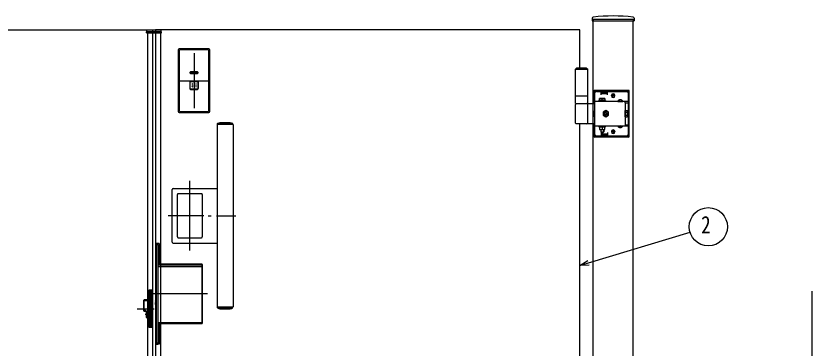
# Model space of a CAD drawing. Units: millimetres, scale not verified. Extents: x -4205 to 4205, y -2970 to 2970.
# Drawn here: x -525 to 976, y 851 to 1476 of the extents above; entities that cross this region are included whole.
import ezdxf
from ezdxf.enums import TextEntityAlignment as Align

# ---------------------------------------------------------------- set-up
doc = ezdxf.new("R2010")
doc.units = ezdxf.units.MM
doc.header["$LTSCALE"] = 12
for name, color, linetype in [('0-3_YKK_12', 2, 'Continuous'), ('0-4_YKK_A1', 4, 'Continuous'), ('0-5_YKK_D', 6, 'Continuous')]:
    doc.layers.add(name, color=color, linetype=linetype)
doc.styles.add('ＭＳ ゴシック', font='')
doc.styles.get('ＭＳ ゴシック').set_extended_font_data('MS Gothic')

msp = doc.modelspace()

# ---------------------------------------------------------------- linework, layer by layer
at = {"layer": '0-3_YKK_12'}
for p, q in [((-188.98, 1405.7), (-188.98, 1302.7)), ((-215.49, 1354.2), (-162.49, 1354.2))]:
    msp.add_line(p, q, dxfattribs=at)
at = {"layer": '0-4_YKK_A1'}
for p, q in [((561.68, 1471.9), (561.42, 1467.03)), ((640.36, 1471.9), (640.62, 1467.03)), ((561.92, 1466.5), (640.12, 1466.5)), ((563.52, 1470), (563.52, 1466.5)), ((563.52, 170), (563.52, 1466.5)), ((638.52, 170), (638.52, 1466.5)), ((-278.38, 1444.5), (-278.17, 1448.55)), ((-278.38, 1444.5), (-250.58, 1444.5)), ((-251.79, 1449.5), (-277.17, 1449.5)), ((-276.48, 1446.5), (-252.48, 1446.5)), ((-276.48, 1446.5), (-276.48, 1444.5)), ((-276.48, 1444.5), (-276.48, 255.5)), ((-252.48, 1446.5), (-252.48, 1444.5)), ((-252.48, 1444.5), (-252.48, 255.5)), ((-250.58, 1444.5), (-250.79, 1448.55)), ((538.52, 1378), (538.52, 1450)), ((-218.99, 1411.21), (-218.99, 1297.19)), ((-217.31, 1409.52), (-218.99, 1411.21)), ((-161.98, 1414.2), (-216, 1414.2)), ((-216, 1414.2), (-214.31, 1412.52)), ((-163.87, 1412.31), (-214.11, 1412.31)), ((-163.66, 1412.52), (-161.98, 1414.2)), ((-158.99, 1411.21), (-160.67, 1409.52)), ((-158.99, 1297.19), (-158.99, 1411.21)), ((-217.1, 1409.32), (-217.1, 1299.08)), ((-160.88, 1299.08), (-160.88, 1409.32)), ((-196.69, 1369.4), (-196.69, 1369)), ((-182.54, 1370.65), (-195.44, 1370.65)), ((-195.44, 1367.75), (-182.54, 1367.75)), ((-195.24, 1370.45), (-182.74, 1370.45)), ((-182.74, 1367.95), (-195.24, 1367.95)), ((-181.29, 1369), (-181.29, 1369.4)), ((532.02, 1378), (530.02, 1376)), ((553.02, 1376), (530.02, 1376)), ((553.02, 1375), (530.02, 1375)), ((551.02, 1378), (532.02, 1378)), ((551.02, 1378), (553.02, 1376)), ((-196.69, 1351.9), (-196.69, 1339)), ((-196.49, 1339.2), (-196.49, 1351.7)), ((-182.54, 1353.15), (-195.44, 1353.15)), ((-195.24, 1352.95), (-182.74, 1352.95)), ((-181.49, 1351.7), (-181.49, 1339.2)), ((-181.29, 1339), (-181.29, 1351.9)), ((-195.44, 1337.75), (-182.54, 1337.75)), ((-182.74, 1337.95), (-195.24, 1337.95)), ((629.52, 1336), (566.52, 1336)), ((567.02, 1334.5), (567.02, 1336)), ((575.02, 1334.5), (575.02, 1336)), ((553.02, 1325), (530.02, 1325)), ((564.52, 1311), (564.52, 1334)), ((566.02, 1311), (566.02, 1334)), ((629.52, 1334.5), (566.52, 1334.5)), ((566.52, 1253), (566.52, 1331)), ((569.52, 1334), (578.52, 1334)), ((575.52, 1320.8), (585.52, 1320.8)), ((575.52, 1316.8), (575.52, 1320.8)), ((578.52, 1327.5), (578.52, 1334)), ((578.52, 1333), (590.52, 1333)), ((578.52, 1330), (590.52, 1330)), ((579.52, 1331.5), (579.52, 1334.5)), ((589.52, 1331.5), (579.52, 1331.5)), ((585.52, 1320.8), (585.52, 1316.8)), ((589.52, 1331.5), (589.52, 1334.5)), ((590.52, 1327.5), (590.52, 1334)), ((590.52, 1334), (626.52, 1334)), ((605.02, 1326), (597.02, 1326)), ((597.77, 1325.75), (597.77, 1326.25)), ((601.02, 1322), (601.02, 1330)), ((604.27, 1325.75), (604.27, 1326.25)), ((629.52, 1331), (629.52, 1312.7)), ((630.02, 1250), (630.02, 1334)), ((631.52, 1250), (631.52, 1334)), ((530.02, 1311), (563.52, 1311)), ((530.02, 1274.5), (530.02, 1309.5)), ((553.02, 1274.5), (553.02, 1309.5)), ((563.52, 1311), (566.52, 1311)), ((566.02, 1312.7), (564.52, 1312.7)), ((629.52, 1315.2), (566.52, 1315.2)), ((574.27, 1316.8), (586.77, 1316.8)), ((574.27, 1315.2), (574.27, 1316.8)), ((586.77, 1315.2), (574.27, 1315.2)), ((585.52, 1316.8), (575.52, 1316.8)), ((580.52, 1316.8), (580.52, 1320.37)), ((586.77, 1316.8), (586.77, 1315.2)), ((609.77, 1315.71), (619.27, 1315.71)), ((609.77, 1315.71), (609.77, 1315.2)), ((609.77, 1315.2), (619.27, 1315.2)), ((612.17, 1317.7), (613.37, 1315.23)), ((613.37, 1315.23), (614.52, 1314.62)), ((615.66, 1315.23), (614.52, 1314.62)), ((616.87, 1317.7), (615.66, 1315.23)), ((619.27, 1315.71), (619.27, 1315.2)), ((623.52, 1312.7), (623.52, 1315.2)), ((623.52, 1312.7), (629.52, 1312.7)), ((623.52, 1312.7), (623.52, 1271.3)), ((-218.99, 1297.19), (-217.31, 1298.88)), ((-214.31, 1295.88), (-216, 1294.2)), ((-216, 1294.2), (-161.98, 1294.2)), ((-214.11, 1296.09), (-163.87, 1296.09)), ((-161.98, 1294.2), (-163.66, 1295.88)), ((-160.67, 1298.88), (-158.99, 1297.19)), ((587.52, 1297.77), (582.52, 1294.89)), ((582.52, 1294.89), (582.52, 1289.11)), ((584.37, 1291.4), (585.61, 1291.4)), ((586.92, 1295.15), (586.92, 1293.91)), ((588.12, 1295.15), (586.92, 1295.15)), ((592.52, 1294.89), (587.52, 1297.77)), ((588.12, 1293.91), (588.12, 1295.15)), ((590.67, 1292.6), (589.43, 1292.6)), ((589.43, 1291.4), (590.67, 1291.4)), ((590.67, 1291.4), (590.67, 1292.6)), ((592.52, 1289.11), (592.52, 1294.89)), ((623.82, 1295.9), (623.52, 1295.9)), ((623.82, 1297.77), (627.37, 1297.77)), ((623.82, 1286.23), (623.82, 1297.77)), ((623.82, 1288.1), (623.82, 1295.9)), ((623.82, 1294.89), (627.37, 1294.89)), ((627.82, 1297), (627.37, 1297.77)), ((627.82, 1297), (627.82, 1287)), ((582.52, 1289.11), (587.52, 1286.23)), ((586.92, 1290.09), (586.92, 1288.85)), ((587.52, 1286.23), (592.52, 1289.11)), ((623.82, 1288.1), (623.52, 1288.1)), ((623.82, 1289.11), (627.37, 1289.11)), ((623.82, 1286.23), (627.37, 1286.23)), ((627.82, 1287), (627.37, 1286.23)), ((-145.48, 1271.5), (-145.48, 928.5)), ((-117.48, 1271.5), (-145.48, 1271.5)), ((-145.18, 1272.87), (-145.18, 1271.5)), ((-144.2, 1273.31), (-116.76, 1273.31)), ((-120.73, 1275), (-140.23, 1275)), ((-115.48, 1271.5), (-117.48, 1271.5)), ((-115.78, 1271.5), (-115.78, 1272.87)), ((-115.48, 1271.5), (-115.48, 928.5)), ((563.52, 1273), (531.52, 1273)), ((538.52, 378), (538.52, 1273)), ((566.52, 1273), (563.52, 1273)), ((564.52, 1250), (564.52, 1273)), ((566.02, 1271.3), (564.52, 1271.3)), ((566.02, 1250), (566.02, 1273)), ((629.52, 1268.8), (566.52, 1268.8)), ((586.77, 1268.8), (574.27, 1268.8)), ((574.27, 1268.8), (574.27, 1267.2)), ((574.27, 1267.2), (586.77, 1267.2)), ((575.52, 1267.2), (575.52, 1262.2)), ((585.52, 1267.2), (575.52, 1267.2)), ((575.52, 1262.2), (585.52, 1262.2)), ((577.32, 1268.8), (577.32, 1267.2)), ((577.52, 1262.2), (577.52, 1257.8)), ((578.06, 1262.2), (578.06, 1257.26)), ((580.52, 1267.2), (580.52, 1262.63)), ((582.98, 1262.2), (582.98, 1257.26)), ((583.52, 1262.2), (583.52, 1257.8)), ((583.72, 1268.8), (583.72, 1267.2)), ((585.52, 1262.2), (585.52, 1267.2)), ((586.77, 1267.2), (586.77, 1268.8)), ((601.02, 1262), (601.02, 1254)), ((609.77, 1268.8), (619.27, 1268.8)), ((609.77, 1268.29), (609.77, 1268.8)), ((609.77, 1268.29), (619.27, 1268.29)), ((612.17, 1266.3), (613.37, 1268.77)), ((613.37, 1268.77), (614.52, 1269.38)), ((615.66, 1268.77), (614.52, 1269.38)), ((616.87, 1266.3), (615.66, 1268.77)), ((619.27, 1268.29), (619.27, 1268.8)), ((623.52, 1271.3), (623.52, 1268.8)), ((623.52, 1271.3), (629.52, 1271.3)), ((629.52, 1271.3), (629.52, 1253)), ((629.52, 1249.5), (566.52, 1249.5)), ((629.52, 1248), (566.52, 1248)), ((567.02, 1248), (567.02, 1249.5)), ((578.52, 1250), (569.52, 1250)), ((575.02, 1248), (575.02, 1249.5)), ((577.52, 1257.8), (583.52, 1257.8)), ((577.52, 1257.8), (578.52, 1256.8)), ((578.52, 1256.8), (582.52, 1256.8)), ((578.52, 1256.5), (578.52, 1250)), ((578.52, 1254), (590.52, 1254)), ((578.52, 1251), (590.52, 1251)), ((579.52, 1252.5), (579.52, 1249.5)), ((589.52, 1252.5), (579.52, 1252.5)), ((583.52, 1257.8), (582.52, 1256.8)), ((589.52, 1252.5), (589.52, 1249.5)), ((590.52, 1256.5), (590.52, 1250)), ((626.52, 1250), (590.52, 1250)), ((605.02, 1258), (597.02, 1258)), ((597.77, 1258.25), (597.77, 1257.75)), ((604.27, 1258.25), (604.27, 1257.75)), ((-197.48, 1165.46), (-197.48, 1034.66)), ((-230.48, 1050.5), (-230.48, 1149.5)), ((-228.48, 1151.5), (-145.48, 1151.5)), ((-174.98, 1141.5), (-218.98, 1141.5)), ((-220.48, 1060), (-220.48, 1140)), ((-173.48, 1140), (-173.48, 1060)), ((-170.76, 1100), (-237.59, 1100)), ((-162.45, 1100), (-156.71, 1100)), ((-146.94, 1100), (-109.98, 1100)), ((-218.98, 1058.5), (-174.98, 1058.5)), ((-261.48, 1047), (-261.28, 1047)), ((-261.48, 1047), (-261.48, 859)), ((-261.28, 859), (-261.28, 1047)), ((-258.48, 1048), (-260.48, 1048)), ((-260.48, 1048), (-260.48, 1047.8)), ((-260.48, 1047.8), (-258.48, 1047.8)), ((-260.48, 1045.75), (-259.48, 1046.75)), ((-260.48, 1045.75), (-260.48, 860.25)), ((-260.48, 1045.75), (-257.48, 1045.75)), ((-257.48, 1046.75), (-259.48, 1046.75)), ((-258.73, 1046.75), (-258.98, 1047)), ((-258.73, 1046.75), (-258.98, 1046.75)), ((-254.48, 1048), (-258.48, 1048)), ((-258.48, 1048), (-258.48, 1047.8)), ((-258.48, 1047.8), (-257.48, 1047.8)), ((-258.48, 1047.8), (-258.48, 1047)), ((-258.48, 1047), (-257.48, 1047)), ((-257.78, 1047), (-257.62, 1046.84)), ((-257.48, 1046.75), (-257.57, 1046.75)), ((-257.48, 1047), (-257.48, 1047.8)), ((-257.48, 1045.75), (-257.48, 1046.75)), ((-257.48, 1045.75), (-257.48, 860.25)), ((-254.48, 1048), (-254.48, 1008)), ((-228.48, 1048.5), (-145.48, 1048.5)), ((-261.48, 1006.51), (-261.48, 987.48)), ((-174.48, 1009), (-257.38, 1009)), ((-257.38, 1008), (-173.98, 1008)), ((-173.98, 1008), (-173.48, 1008)), ((-173.98, 1008), (-173.98, 1004.5)), ((-173.48, 1004.5), (-173.48, 1008)), ((-173.98, 1004), (-257.48, 1004)), ((-173.98, 1004.5), (-257.38, 1004.5)), ((-174.98, 1004), (-174.98, 1004.5)), ((-173.98, 1004.5), (-173.48, 1004.5)), ((-173.48, 1004), (-173.98, 1004)), ((-173.98, 1004), (-173.98, 898.5)), ((-173.48, 898.5), (-173.48, 1004)), ((-274.48, 959.5), (-274.48, 958)), ((-273.98, 958), (-273.98, 960)), ((-271.98, 960), (-273.98, 960)), ((-271.98, 960), (-271.98, 958)), ((-271.98, 958), (-271.98, 892)), ((-271.48, 959.5), (-271.48, 958)), ((-270.98, 958), (-270.98, 960)), ((-268.98, 960), (-270.98, 960)), ((-268.98, 960), (-268.98, 958)), ((-268.98, 958), (-268.98, 892)), ((-268.48, 892), (-268.48, 958)), ((-267.68, 960), (-267.68, 958)), ((-267.68, 958), (-267.68, 892)), ((-267.48, 958), (-267.68, 958)), ((-267.48, 958), (-267.48, 959.8)), ((-163.48, 953), (-265.48, 953)), ((-283.98, 940.5), (-283.98, 921.5)), ((-282.98, 940.5), (-283.98, 940.5)), ((-274.48, 941.5), (-282.98, 941.5)), ((-282.98, 940.5), (-282.98, 941.5)), ((-282.98, 921.5), (-282.98, 940.5)), ((-282.98, 940.5), (-274.48, 940.5)), ((-261.63, 939), (-261.62, 939.22)), ((-261.63, 939), (-261.63, 937.5)), ((-261.63, 934.5), (-261.63, 933)), ((-261.54, 936.89), (-261.59, 937.08)), ((-261.59, 934.92), (-261.54, 935.11)), ((-261.54, 932.39), (-261.59, 932.58)), ((-261.54, 939.61), (-261.48, 939.77)), ((-261.48, 936.73), (-261.54, 936.89)), ((-261.54, 935.11), (-261.48, 935.27)), ((-261.48, 932.23), (-261.54, 932.39)), ((-295.98, 925), (-263.98, 925)), ((-282.98, 921.5), (-283.98, 921.5)), ((-282.98, 921.5), (-282.98, 920.5)), ((-280.48, 921.5), (-282.98, 921.5)), ((-282.98, 920.5), (-280.48, 920.5)), ((-280.48, 921.5), (-280.48, 920.5)), ((-279.48, 919.5), (-279.48, 909.5)), ((-278.48, 919.5), (-279.48, 919.5)), ((-278.48, 909.5), (-278.48, 919.5)), ((-145.48, 928.5), (-115.48, 928.5)), ((-145.18, 928.5), (-145.18, 927.13)), ((-116.76, 926.69), (-144.2, 926.69)), ((-140.23, 925), (-120.73, 925)), ((-115.78, 927.13), (-115.78, 928.5)), ((-279.68, 914.5), (-279.68, 915.26)), ((-279.68, 915.26), (-279.48, 915.26)), ((-279.68, 914.5), (-279.48, 914.5)), ((-279.68, 913.74), (-279.68, 914.5)), ((-279.68, 913.58), (-279.68, 913.74)), ((-279.68, 913.74), (-279.48, 913.74)), ((-279.68, 913.58), (-279.48, 913.58)), ((-278.48, 909.5), (-279.48, 909.5)), ((-274.48, 909.5), (-278.48, 909.5)), ((-278.48, 909.5), (-278.48, 908.5)), ((-278.48, 908.5), (-274.48, 908.5)), ((-271.98, 892), (-273.98, 892)), ((-273.98, 890), (-271.98, 890)), ((-271.98, 892), (-271.98, 890)), ((-271.48, 892), (-271.98, 892)), ((-268.98, 892), (-270.98, 892)), ((-270.98, 890), (-268.98, 890)), ((-268.98, 892), (-268.98, 890)), ((-268.48, 892), (-268.98, 892)), ((-268.48, 892), (-268.48, 890)), ((-267.68, 892), (-268.48, 892)), ((-268.48, 890), (-267.68, 890)), ((-267.68, 892), (-267.68, 890)), ((-267.68, 892), (-267.48, 892)), ((-173.98, 898.5), (-257.48, 898.5)), ((-257.48, 897), (-173.98, 897)), ((-254.48, 897), (-254.48, 858)), ((-173.98, 898.5), (-173.98, 897)), ((-173.98, 898.5), (-173.48, 898.5)), ((-173.48, 897.5), (-173.48, 898.5)), ((-261.28, 859), (-261.48, 859)), ((-260.48, 860.25), (-260.48, 859)), ((-257.48, 860.25), (-260.48, 860.25)), ((-259.48, 859.25), (-260.48, 860.25)), ((-258.48, 859), (-260.48, 859)), ((-260.48, 858), (-258.48, 858)), ((-259.48, 859.25), (-257.48, 859.25)), ((-258.73, 859.25), (-258.98, 859.25)), ((-258.73, 859.25), (-258.98, 859)), ((-254.48, 858), (-258.95, 858)), ((-258.48, 859), (-258.48, 858.2)), ((-257.48, 859), (-258.48, 859)), ((-257.48, 858.2), (-258.48, 858.2)), ((-258.48, 858.2), (-258.48, 858)), ((-257.78, 859), (-257.62, 859.16)), ((-257.48, 859.25), (-257.57, 859.25)), ((-257.48, 859.25), (-257.48, 860.25)), ((-257.48, 858.2), (-257.48, 859))]:
    msp.add_line(p, q, dxfattribs=at)
for points in [[(563.52, 1470), (638.52, 1470), (638.52, 1466.5)], [(-667.48, 1450), (-267.48, 1450), (-267.48, 250), (-667.48, 250), (-667.48, 273)], [(538.52, 1450), (-261.48, 1450), (-261.48, 250), (538.52, 250), (538.52, 273)], [(530.02, 1311), (530.02, 1325), (530.02, 1376)], [(553.02, 1311), (553.02, 1325), (553.02, 1376)], [(566.52, 1286.9), (564.52, 1286.9), (564.52, 1297.1), (566.52, 1297.1)], [(585.61, 1292.6), (584.37, 1292.6), (584.37, 1291.4)], [(586.92, 1288.85), (588.12, 1288.85), (588.12, 1290.09)], [(-258.48, 1047), (-260.48, 1047), (-260.48, 1045.75)], [(-273.98, 892), (-273.98, 958), (-274.48, 958), (-274.48, 892)], [(-273.98, 958), (-271.98, 958), (-271.48, 958)], [(-270.98, 892), (-270.98, 958), (-271.48, 958), (-271.48, 892)], [(-270.98, 958), (-268.98, 958), (-268.48, 958)], [(-267.68, 960), (-268.48, 960), (-268.48, 958), (-267.68, 958)], [(-267.48, 890.2), (-267.48, 892), (-267.48, 958)], [(-261.59, 937.08), (-261.62, 937.28), (-261.63, 937.5)], [(-261.63, 934.5), (-261.62, 934.72), (-261.59, 934.92)], [(-261.59, 932.58), (-261.62, 932.78), (-261.63, 933)], [(-261.62, 939.22), (-261.59, 939.42), (-261.54, 939.61)], [(-279.68, 915.26), (-279.68, 915.42), (-279.48, 915.42)], [(-273.98, 890), (-273.98, 892), (-274.48, 892), (-274.48, 890.5)], [(-270.98, 890), (-270.98, 892), (-271.48, 892), (-271.48, 890.5)], [(-258.48, 858.2), (-260.48, 858.2), (-260.48, 858)]]:
    msp.add_lwpolyline(points, dxfattribs=at)
for centre, radius, start, end in [((563.67, 1471.8), 2, 96.74435, 177), ((601.02, 1156), 320, 83.25565, 96.74435), ((638.37, 1471.8), 2, 3, 83.25565), ((561.92, 1467), 0.5, 177, 270), ((640.12, 1467), 0.5, 270, 3), ((-277.17, 1448.5), 1, 90, 177), ((-251.79, 1448.5), 1, 3, 90), ((-216, 1411.21), 2.99, 89.95769, 180.04231), ((-214.11, 1409.32), 2.99, 89.95769, 180.04231), ((-163.87, 1409.32), 2.99, 359.95769, 90.04231), ((-161.98, 1411.21), 2.99, 359.95769, 90.04231), ((-195.44, 1369.4), 1.25, 90, 180), ((-195.44, 1369), 1.25, 180, 270), ((-195.24, 1369.2), 1.25, 90, 180), ((-195.24, 1369.2), 1.25, 180, 270), ((-182.74, 1369.2), 1.25, 0, 90), ((-182.74, 1369.2), 1.25, 270, 0), ((-182.54, 1369.4), 1.25, 0, 90), ((-182.54, 1369), 1.25, 270, 0), ((-195.44, 1351.9), 1.25, 90, 180), ((-195.24, 1351.7), 1.25, 90, 180), ((-182.74, 1351.7), 1.25, 0, 90), ((-182.54, 1351.9), 1.25, 0, 90), ((-195.44, 1339), 1.25, 180, 270), ((-195.24, 1339.2), 1.25, 180, 270), ((-192.49, 1348.2), 0.3, 0, 180), ((-192.49, 1348.2), 0.3, 180, 0), ((-192.49, 1345.45), 0.3, 0, 180), ((-192.49, 1345.45), 0.3, 180, 0), ((-192.49, 1342.7), 0.3, 0, 180), ((-192.49, 1342.7), 0.3, 180, 0), ((-188.99, 1348.2), 0.3, 0, 180), ((-188.99, 1348.2), 0.3, 180, 0), ((-188.99, 1345.45), 0.3, 0, 180), ((-188.99, 1345.45), 0.3, 180, 0), ((-188.99, 1342.7), 0.3, 0, 180), ((-188.99, 1342.7), 0.3, 180, 0), ((-185.49, 1348.2), 0.3, 0, 180), ((-185.49, 1348.2), 0.3, 180, 0), ((-185.49, 1345.45), 0.3, 0, 180), ((-185.49, 1345.45), 0.3, 180, 0), ((-185.49, 1342.7), 0.3, 0, 180), ((-185.49, 1342.7), 0.3, 180, 0), ((-182.74, 1339.2), 1.25, 270, 0), ((-182.54, 1339), 1.25, 270, 0), ((566.52, 1334), 2, 90, 180), ((629.52, 1334), 2, 0, 90), ((566.52, 1334), 0.5, 90, 180), ((569.52, 1331), 3, 90, 180), ((578.02, 1313.37), 7.43, 70.34714, 109.65286), ((583.02, 1313.37), 7.43, 70.34714, 109.65286), ((601.02, 1326.25), 3.25, 0, 180), ((601.02, 1325.75), 3.25, 180, 0), ((626.52, 1331), 3, 0, 90), ((629.52, 1334), 0.5, 0, 90), ((531.52, 1309.5), 1.5, 90, 180), ((551.52, 1309.5), 1.5, 0, 90), ((614.52, 1312.43), 5.77, 34.65097, 145.34903), ((-216, 1297.19), 2.99, 179.95769, 270.04231), ((-214.11, 1299.08), 2.99, 179.95769, 270.04231), ((-163.87, 1299.08), 2.99, 269.95769, 0.04231), ((-161.98, 1297.19), 2.99, 269.95769, 0.04231), ((587.52, 1292), 5, 76.88299, 190.15922), ((587.52, 1292), 5, 190.15922, 76.88299), ((587.52, 1292), 4.3, 83.27178, 183.77043), ((587.52, 1292), 4.3, 183.77043, 83.27178), ((585.61, 1293.91), 1.31, 270, 0), ((585.61, 1290.09), 1.31, 0, 90), ((589.43, 1293.91), 1.31, 180, 270), ((589.43, 1290.09), 1.31, 90, 180), ((625.26, 1296.33), 2.56, 325.61575, 34.38425), ((618.27, 1292), 9.55, 342.41205, 17.58795), ((625.26, 1287.67), 2.56, 325.61575, 34.38425), ((-144.38, 1272.87), 0.8, 110.76843, 180), ((-130.48, 1236.22), 40, 104.21682, 110.76843), ((-140.23, 1274.7), 0.3, 90, 104.21682), ((-140.23, 1274.7), 0.3, 61.29529, 90), ((-130.48, 1292.51), 20, 241.29529, 250.4307), ((-137.08, 1273.94), 0.3, 250.4307, 279.9206), ((-130.48, 1236.22), 38, 80.0794, 99.9206), ((-123.88, 1273.94), 0.3, 260.0794, 289.5693), ((-130.48, 1292.51), 20, 289.5693, 298.70471), ((-120.73, 1274.7), 0.3, 90, 118.70471), ((-120.73, 1274.7), 0.3, 75.78318, 90), ((-130.48, 1236.22), 40, 69.23157, 75.78318), ((-116.58, 1272.87), 0.8, 0, 69.23157), ((531.52, 1274.5), 1.5, 180, 270), ((551.52, 1274.5), 1.5, 270, 0), ((578.02, 1269.63), 7.43, 250.34714, 289.65286), ((583.02, 1269.63), 7.43, 250.34714, 289.65286), ((601.02, 1258.25), 3.25, 0, 180), ((614.52, 1271.57), 5.77, 214.65097, 325.34903), ((566.52, 1250), 2, 180, 270), ((566.52, 1250), 0.5, 180, 270), ((569.52, 1253), 3, 180, 270), ((601.02, 1257.75), 3.25, 180, 0), ((626.52, 1253), 3, 270, 0), ((629.52, 1250), 0.5, 270, 0), ((629.52, 1250), 2, 270, 0), ((-228.48, 1149.5), 2, 90, 180), ((-218.98, 1140), 1.5, 90, 180), ((-218.98, 1140), 1.5, 90, 180), ((-174.98, 1140), 1.5, 0, 90), ((-174.98, 1140), 1.5, 0, 90), ((-218.98, 1060), 1.5, 180, 270), ((-218.98, 1060), 1.5, 180, 270), ((-174.98, 1060), 1.5, 270, 0), ((-174.98, 1060), 1.5, 270, 0), ((-260.48, 1047), 1, 90, 180), ((-260.48, 1047), 0.8, 90, 180), ((-257.68, 1047.8), 0.2, 359.99999, 90), ((-257.76, 1046.7), 0.2, 14.47751, 45), ((-228.48, 1050.5), 2, 180, 270), ((-174.75, 1008.21), 0.833, 56.97271, 70.80427), ((-174.48, 1008), 1, 359.99999, 90), ((-174.61, 1008.44), 0.566, 36.82942, 57.37008), ((-174.65, 1008.43), 0.61, 15.92634, 34.81764), ((-175.79, 1008.09), 1.8, 9.7701, 16.15978), ((-176.6, 1007.89), 2.62, 6.7729, 11.15422), ((-970.87, 967.78), 797.9, 2.88926, 2.90366), ((-273.98, 959.5), 0.5, 90, 180.00001), ((-271.98, 959.5), 0.5, 0, 90), ((-270.98, 959.5), 0.5, 90, 180.00001), ((-268.98, 959.5), 0.5, 0, 90), ((-267.68, 959.8), 0.2, 0, 90), ((-282.98, 940.5), 1, 90, 180.00001), ((-261.03, 938.25), 0.5, 154.95324, 180), ((-261.03, 938.25), 0.5, 180, 205.04676), ((-261.03, 933.75), 0.5, 154.95324, 180), ((-261.03, 933.75), 0.5, 180, 205.04676), ((-282.98, 921.5), 1, 179.99999, 270), ((-280.48, 919.5), 2, 0, 90), ((-280.48, 919.5), 1, 0, 90), ((-144.38, 927.13), 0.8, 180, 249.23157), ((-130.48, 963.78), 40, 249.23157, 255.78318), ((-140.23, 925.3), 0.3, 255.78318, 270), ((-140.23, 925.3), 0.3, 270, 298.70471), ((-130.48, 907.49), 20, 109.5693, 118.70471), ((-137.08, 926.06), 0.3, 80.0794, 109.5693), ((-130.48, 963.78), 38, 260.0794, 279.9206), ((-123.88, 926.06), 0.3, 70.4307, 99.9206), ((-130.48, 907.49), 20, 61.29529, 70.4307), ((-120.73, 925.3), 0.3, 241.29529, 270), ((-120.73, 925.3), 0.3, 270, 284.21682), ((-130.48, 963.78), 40, 284.21682, 290.76843), ((-116.58, 927.13), 0.8, 290.76843, 0), ((-278.48, 909.5), 1, 179.99999, 270), ((-273.98, 890.5), 0.5, 179.99999, 270), ((-271.98, 890.5), 0.5, 270, 0), ((-270.98, 890.5), 0.5, 179.99999, 270), ((-268.98, 890.5), 0.5, 270, 0), ((-267.68, 890.2), 0.2, 270, 0), ((-173.98, 897.5), 0.5, 270, 0.00001), ((-260.48, 859), 1, 180, 270), ((-260.48, 859), 0.8, 180, 270), ((-257.68, 858.2), 0.2, 270, 0.00001), ((-257.76, 859.3), 0.2, 315, 345.52249)]:
    msp.add_arc(centre, radius, start, end, dxfattribs=at)
at = {"layer": '0-5_YKK_D'}
for points in [[(538.3, 1006.5), (554.58, 1011.39), (745.97, 1068.85)], [(555.89, 1007.03), (538.3, 1006.5), (553.27, 1015.76)], [(976.02, 170), (976.02, 320), (976.02, 957.8)]]:
    msp.add_lwpolyline(points, dxfattribs=at)
msp.add_circle((780.45, 1079.21), 36, dxfattribs=at)

# ---------------------------------------------------------------- texts
at = {"layer": '0-5_YKK_D', "style": 'ＭＳ ゴシック', "width": 0.8}
msp.add_text('2', height=32.99, dxfattribs=at).set_placement((766.89, 1056.71), align=Align.BOTTOM_LEFT)

doc.saveas('drawing.dxf')
